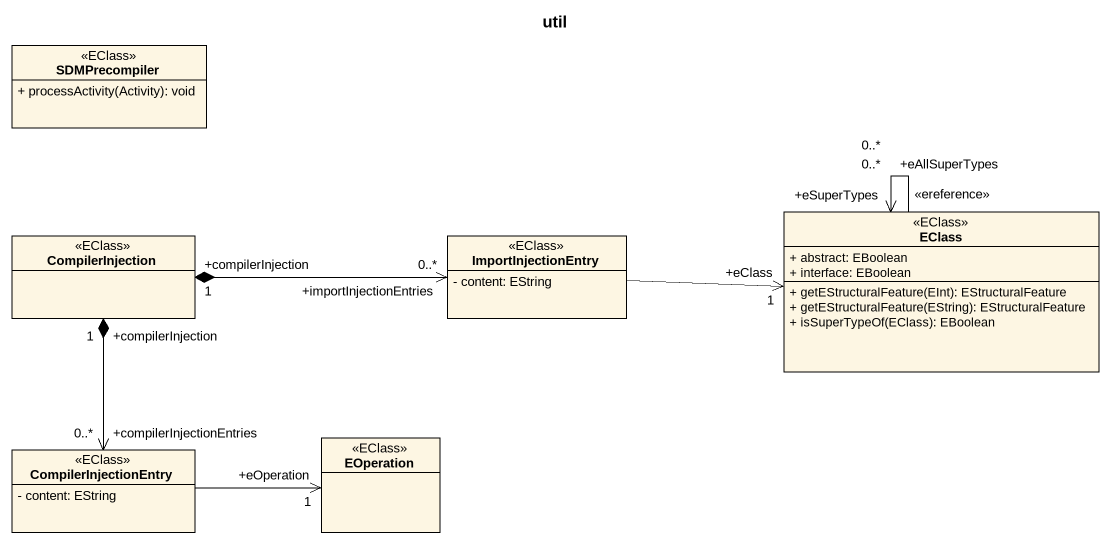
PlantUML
@startuml
title util
hide circle
hide empty members
skinparam classAttributeIconSize 0
class SDMPrecompiler <<EClass>> {
  + processActivity(Activity): void
}
class CompilerInjection <<EClass>>
class ImportInjectionEntry <<EClass>> {
  - content: EString
}
class EClass <<EClass>> {
  + abstract: EBoolean
  + interface: EBoolean
  + getEStructuralFeature(EInt): EStructuralFeature
  + getEStructuralFeature(EString): EStructuralFeature
  + isSuperTypeOf(EClass): EBoolean
}
class CompilerInjectionEntry <<EClass>> {
  - content: EString
}
class EOperation <<EClass>>
CompilerInjection "+compilerInjection\n1" *-right-> "+importInjectionEntries\n0..*" ImportInjectionEntry
CompilerInjection "+compilerInjection\n1" *--> "+compilerInjectionEntries\n0..*" CompilerInjectionEntry
ImportInjectionEntry -right-> "+eClass\n1" EClass
EClass --> "+eSuperTypes\n0..*" EClass : <<ereference>>
EClass --> "+eAllSuperTypes\n0..*" EClass
CompilerInjectionEntry -right-> "+eOperation\n1" EOperation
@enduml
